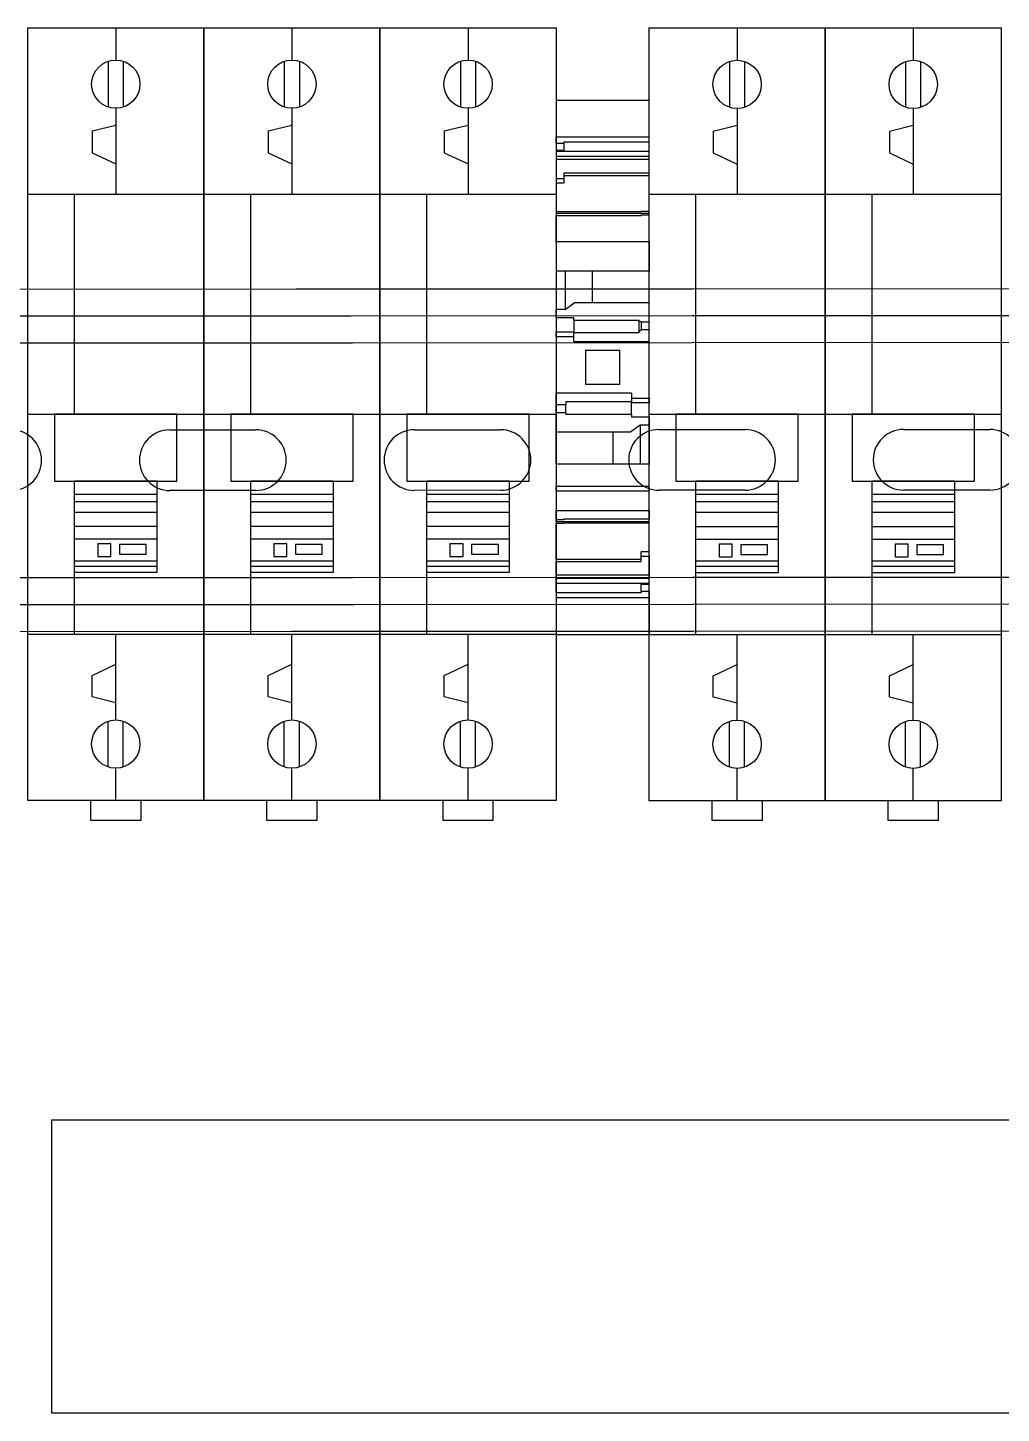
# Model space of a CAD drawing. Header units: millimetres. Extents: x -3630 to 1270, y -52213 to -49192.
# Drawn here: x -1520.9 to -1421.4, y -51785.5 to -51643.8 of the extents above; entities that cross this region are included whole.
import ezdxf

# ---------------------------------------------------------------- set-up
doc = ezdxf.new("R2010")
doc.units = ezdxf.units.MM

# ---------------------------------------------------------------- blocks, each defined once
blk = doc.blocks.new('C65N-2P_03de370fa958f48bf2c6613e7f159905')
at = {"color": 2, "linetype": 'Continuous', "lineweight": 25}
for p, q in [((-1.818989403545856e-12, 39.5), (17.99999999999818, 39.5)), ((-1.818989403545856e-12, 22.5), (-1.818989403545856e-12, 39.5)), ((8.999999999998181, 39.5), (8.999999999998181, 36.19690861169511)), ((17.99999999999818, 39.5), (17.99999999999818, 22.5)), ((18, 39.5), (36, 39.5)), ((18, 22.5), (18, 39.5)), ((27, 39.5), (27, 36.19690861169511)), ((36, 39.5), (36, 22.5)), ((8.218997317006142, 36.07000226538548), (8.218997317006142, 31.39048869196813)), ((9.760421485603729, 36.0767718850957), (9.760421485603729, 31.38371907225792)), ((26.21899731700796, 36.07000226538548), (26.21899731700796, 31.39048869196813)), ((27.76042148560555, 36.0767718850957), (27.76042148560555, 31.38371907225792)), ((8.999999999998181, 31.26358234565851), (8.999999999998181, 22.5)), ((27, 31.26358234565851), (27, 22.5)), ((8.999999999998181, 29.51900140220096), (6.570888998450755, 28.91131308767217)), ((6.570888998450755, 28.91131308767217), (6.570888998450755, 26.72361036692746)), ((27, 29.51900140220096), (24.57088899845257, 28.91131308767217)), ((24.57088899845257, 28.91131308767217), (24.57088899845257, 26.72361036692746)), ((6.570888998450755, 26.72361036692746), (8.999999999998181, 25.56902735774929)), ((24.57088899845257, 26.72361036692746), (27, 25.56902735774929)), ((-1.818989403545856e-12, -22.5), (-1.818989403545856e-12, 22.5)), ((0, 22.5), (18, 22.5)), ((0, 22.5), (18, 22.5)), ((4.75520920641975, 22.5), (4.75520920641975, 0)), ((17.99999999999818, 22.5), (17.99999999999818, -22.5)), ((18, -22.5), (18, 22.5)), ((18.00000000000182, 22.5), (36.00000000000182, 22.5)), ((18.00000000000182, 22.5), (36.00000000000182, 22.5)), ((22.75520920642157, 22.5), (22.75520920642157, 0)), ((36, 22.5), (36, -22.5)), ((0, 0), (18, 0)), ((18.00000000000182, 0), (36.00000000000182, 0)), ((13.24479079357661, -8.210934408089088), (4.75520920641975, -8.210934408089088)), ((31.24479079357843, -8.210934408089088), (22.75520920642157, -8.210934408089088)), ((13.24479079357661, -8.95632244063745), (4.75520920641975, -8.95632244063745)), ((31.24479079357843, -8.95632244063745), (22.75520920642157, -8.95632244063745)), ((13.24479079357661, -10.04961606137658), (4.75520920641975, -10.04961606137658)), ((31.24479079357843, -10.04961606137658), (22.75520920642157, -10.04961606137658)), ((13.24479079357661, -11.50302357113469), (4.75520920641975, -11.50302357113469)), ((31.24479079357843, -11.50302357113469), (22.75520920642157, -11.50302357113469)), ((13.24479079357661, -12.78291208429437), (4.75520920641975, -12.78291208429437)), ((31.24479079357843, -12.78291208429437), (22.75520920642157, -12.78291208429437)), ((13.24479079357661, -15.01920012407936), (4.75520920641975, -15.01920012407936)), ((13.24479079357661, -15.56584693444893), (4.75520920641975, -15.56584693444893)), ((31.24479079357843, -15.01920012407936), (22.75520920642157, -15.01920012407936)), ((31.24479079357843, -15.56584693444893), (22.75520920642157, -15.56584693444893)), ((4.75520920641975, -16.15791853928386), (4.75520920641975, -22.5)), ((22.75520920642157, -16.15791853928386), (22.75520920642157, -22.5)), ((-3.637978807091713e-12, -39.5), (-3.637978807091713e-12, -22.5)), ((0, -22.5), (18, -22.5)), ((-1.818989403545856e-12, -22.5), (17.99999999999818, -22.5)), ((8.999999999998181, -31.26358234565851), (8.999999999998181, -22.5)), ((17.99999999999636, -22.5), (17.99999999999636, -39.5)), ((17.99999999999818, -39.5), (17.99999999999818, -22.5)), ((18.00000000000182, -22.5), (36.00000000000182, -22.5)), ((18, -22.5), (36, -22.5)), ((27, -31.26358234565851), (27, -22.5)), ((35.99999999999818, -22.5), (35.99999999999818, -39.5)), ((6.570888998448936, -26.72361036692746), (8.999999999996362, -25.56902735774929)), ((6.570888998448936, -28.91131308767217), (6.570888998448936, -26.72361036692746)), ((24.57088899845076, -26.72361036692746), (26.99999999999818, -25.56902735774929)), ((24.57088899845076, -28.91131308767217), (24.57088899845076, -26.72361036692746)), ((8.999999999996362, -29.51900140220096), (6.570888998448936, -28.91131308767217)), ((26.99999999999818, -29.51900140220096), (24.57088899845076, -28.91131308767217)), ((8.218997317004323, -36.07000226538548), (8.218997317004323, -31.39048869196813)), ((9.76042148560191, -36.0767718850957), (9.76042148560191, -31.38371907225792)), ((26.21899731700614, -36.07000226538548), (26.21899731700614, -31.39048869196813)), ((27.76042148560373, -36.0767718850957), (27.76042148560373, -31.38371907225792)), ((8.999999999996362, -39.5), (8.999999999996362, -36.19690861169511)), ((26.99999999999818, -39.5), (26.99999999999818, -36.19690861169511)), ((17.99999999999636, -39.5), (-3.637978807091713e-12, -39.5)), ((35.99999999999818, -39.5), (17.99999999999818, -39.5))]:
    blk.add_line(p, q, dxfattribs=at)
for points in [[(2.748893099667839, -6.848128602985526), (15.25110690032852, -6.848128602985526), (15.25110690032852, 0), (2.748893099667839, 0)], [(20.74889309966966, -6.848128602985526), (33.25110690033034, -6.848128602985526), (33.25110690033034, 0), (20.74889309966966, 0)], [(4.75520920641975, -16.15791853928386), (13.24479079357661, -16.15791853928386), (13.24479079357661, -6.848128602985526), (4.75520920641975, -6.848128602985526)], [(22.75520920642157, -16.15791853928386), (31.24479079357843, -16.15791853928386), (31.24479079357843, -6.848128602985526), (22.75520920642157, -6.848128602985526)], [(7.152528661999895, -14.57189293926785), (8.495106979780758, -14.57189293926785), (8.495106979780758, -13.27985809634993), (7.152528661999895, -13.27985809634993)], [(9.366829756107109, -14.32345091877505), (12.10162283541104, -14.32345091877505), (12.10162283541104, -13.32955889466393), (9.366829756107109, -13.32955889466393)], [(25.15252866200171, -14.57189293926785), (26.49510697978258, -14.57189293926785), (26.49510697978258, -13.27985809634993), (25.15252866200171, -13.27985809634993)], [(27.36682975610893, -14.32345091877505), (30.10162283541285, -14.32345091877505), (30.10162283541285, -13.32955889466393), (27.36682975610893, -13.32955889466393)], [(6.413315600093483, -41.5), (11.58668439989924, -41.5), (11.58668439989924, -39.5), (6.413315600093483, -39.5)], [(24.4133156000953, -41.5), (29.58668439990106, -41.5), (29.58668439990106, -39.5), (24.4133156000953, -39.5)]]:
    blk.add_lwpolyline(points, close=True, dxfattribs=at)
for centre in [(8.999999999998181, 33.73024547867681), (27, 33.73024547867681), (8.999999999996362, -33.73024547867681), (26.99999999999818, -33.73024547867681)]:
    blk.add_circle(centre, 2.466663133018301, dxfattribs=at)
for centre in [(8.999999999998181, 34.73024547867681), (27, 34.73024547867681), (8.999999999996362, -33.73024547867681), (26.99999999999818, -33.73024547867681)]:
    blk.add_ellipse(centre, major_axis=(-0.7810026829920389, 9.564524358516954e-17), ratio=0.4054687335898435, start_param=-6.283185307179585, end_param=0, dxfattribs=at)
blk = doc.blocks.new('C65N-1P_b9afe53b562733c67344d66d24a8d10c')
at = {"color": 2, "linetype": 'Continuous', "lineweight": 25}
for p, q in [((0, 39.5), (18, 39.5)), ((0, 22.5), (0, 39.5)), ((9, 39.5), (9, 36.19690861169511)), ((18, 39.5), (18, 22.5)), ((8.218997317007961, 36.07000226538548), (8.218997317007961, 31.39048869196813)), ((9.760421485605548, 36.0767718850957), (9.760421485605548, 31.38371907225792)), ((9, 31.26358234565851), (9, 22.5)), ((9, 29.51900140220096), (6.570888998452574, 28.91131308767217)), ((6.570888998452574, 28.91131308767217), (6.570888998452574, 26.72361036692746)), ((6.570888998452574, 26.72361036692746), (9, 25.56902735774929)), ((0, -22.5), (0, 22.5)), ((1.818989403545856e-12, 22.5), (18.00000000000182, 22.5)), ((1.818989403545856e-12, 22.5), (18.00000000000182, 22.5)), ((4.755209206421569, 22.5), (4.755209206421569, 0)), ((18, 22.5), (18, -22.5)), ((0, 0), (18.00000000000182, 0)), ((13.24479079357843, -8.210934408089088), (4.755209206421569, -8.210934408089088)), ((13.24479079357843, -8.95632244063745), (4.755209206421569, -8.95632244063745)), ((13.24479079357843, -10.04961606137658), (4.755209206421569, -10.04961606137658)), ((13.24479079357843, -11.50302357113469), (4.755209206421569, -11.50302357113469)), ((13.24479079357843, -12.78291208429437), (4.755209206421569, -12.78291208429437)), ((13.24479079357843, -15.01920012407936), (4.755209206421569, -15.01920012407936)), ((13.24479079357843, -15.56584693444893), (4.755209206421569, -15.56584693444893)), ((4.755209206421569, -16.15791853928386), (4.755209206421569, -22.5)), ((-1.818989403545856e-12, -39.5), (-1.818989403545856e-12, -22.5)), ((1.818989403545856e-12, -22.5), (18.00000000000182, -22.5)), ((0, -22.5), (18, -22.5)), ((9, -31.26358234565851), (9, -22.5)), ((17.99999999999818, -22.5), (17.99999999999818, -39.5)), ((6.570888998450755, -26.72361036692746), (8.999999999998181, -25.56902735774929)), ((6.570888998450755, -28.91131308767217), (6.570888998450755, -26.72361036692746)), ((8.999999999998181, -29.51900140220096), (6.570888998450755, -28.91131308767217)), ((8.218997317006142, -36.07000226538548), (8.218997317006142, -31.39048869196813)), ((9.760421485603729, -36.0767718850957), (9.760421485603729, -31.38371907225792)), ((8.999999999998181, -39.5), (8.999999999998181, -36.19690861169511)), ((17.99999999999818, -39.5), (-1.818989403545856e-12, -39.5))]:
    blk.add_line(p, q, dxfattribs=at)
for points in [[(2.748893099669658, -6.848128602985526), (15.25110690033034, -6.848128602985526), (15.25110690033034, 0), (2.748893099669658, 0)], [(4.755209206421569, -16.15791853928386), (13.24479079357843, -16.15791853928386), (13.24479079357843, -6.848128602985526), (4.755209206421569, -6.848128602985526)], [(7.152528662001714, -14.57189293926785), (8.495106979782577, -14.57189293926785), (8.495106979782577, -13.27985809634993), (7.152528662001714, -13.27985809634993)], [(9.366829756108928, -14.32345091877505), (12.10162283541285, -14.32345091877505), (12.10162283541285, -13.32955889466393), (9.366829756108928, -13.32955889466393)], [(6.413315600095302, -41.5), (11.58668439990106, -41.5), (11.58668439990106, -39.5), (6.413315600095302, -39.5)]]:
    blk.add_lwpolyline(points, close=True, dxfattribs=at)
for centre in [(9, 33.73024547867681), (8.999999999998181, -33.73024547867681)]:
    blk.add_circle(centre, 2.466663133018301, dxfattribs=at)
for centre in [(9, 34.73024547867681), (8.999999999998181, -33.73024547867681)]:
    blk.add_ellipse(centre, major_axis=(-0.7810026829920389, 9.564524358516954e-17), ratio=0.4054687335898435, start_param=-6.283185307179585, end_param=0, dxfattribs=at)
blk = doc.blocks.new('35mm导轨')
at = {"color": 7, "linetype": 'Continuous'}
for p, q in [((0, 0), (0, -34.02561068926661)), ((5.5, 0), (5.5, -34.27561068926661)), ((14.39999999999418, -5.399999999999636), (14.39999999999418, 0)), ((20.59999999999127, 0), (20.59999999999127, -5.399999999999636)), ((29.5, 0), (29.5, -34.27561068926661)), ((35, 0), (35, -34.52561131073162)), ((14.39999999999418, -30.39999999999964), (14.39999999999418, -21.60000000000036)), ((20.59999999999127, -21.60000000000036), (20.59999999999127, -30.39999999999964)), ((-6.214686436578631e-07, -40.02561099999912), (0, -75)), ((5.5, -40.27561068926661), (5.5, -75)), ((29.5, -40.27561068926661), (29.5, -75)), ((35, -40.52561068926661), (35, -75)), ((14.39999999999418, -55.39999999999964), (14.39999999999418, -46.60000000000036)), ((20.59999999999127, -46.60000000000036), (20.59999999999127, -55.39999999999964)), ((14.39999999999418, -75), (14.39999999999418, -71.60000000000036)), ((20.59999999999127, -71.60000000000036), (20.59999999999127, -75))]:
    blk.add_line(p, q, dxfattribs=at)
at = {"color": 2, "linetype": 'Continuous'}
for p, q in [((2.75, 0), (2.75, -34.40061131073162)), ((32.25, 0), (32.25, -34.15061131073162)), ((2.75, -40.40061131073162), (2.75, -75)), ((32.25, -40.15061131073162), (32.25, -75))]:
    blk.add_line(p, q, dxfattribs=at)
for p, q in [((0, -34.02561068926661), (-6.214686436578631e-07, -40.02561099999912)), ((5.5, -34.27561068926661), (5.5, -40.27561068926661)), ((29.5, -34.27561068926661), (29.5, -40.27561068926661)), ((35, -34.52561131073162), (35, -40.52561068926661))]:
    blk.add_line(p, q)
at = {"color": 2}
for p, q in [((2.75, -34.40061131073162), (2.75, -40.40061131073162)), ((32.25, -34.15061131073162), (32.25, -40.15061131073162))]:
    blk.add_line(p, q, dxfattribs=at)
at = {"color": 7, "linetype": 'Continuous'}
for centre, radius, start, end in [((17.5, -5.399999999999636), 3.100000000000023, 180, 0), ((17.5, -21.60000000000036), 3.099999999999909, 0, 180), ((17.5, -30.39999999999964), 3.100000000000023, 180, 0), ((17.5, -46.60000000000036), 3.099999999999909, 0, 180), ((17.5, -55.39999999999964), 3.100000000000023, 180, 0), ((17.5, -71.60000000000036), 3.099999999999909, 0, 180)]:
    blk.add_arc(centre, radius, start, end, dxfattribs=at)
blk = doc.blocks.new('CLIPFIX_35-select__2_bb72111953d41371e1bb3ac7ebdaca21')
at = {"color": 7, "linetype": 'Continuous', "lineweight": 25}
for p, q in [((-143.273107067098, 74.99999999999959), (-143.2731070670953, 65.4999999999996)), ((-139.544934370555, 74.99999999999986), (-143.273107067098, 74.99999999999959)), ((-138.9799467516003, 74.99999999999986), (-139.544934370555, 74.99999999999986)), ((-139.5449343705535, 65.49999999999986), (-139.544934370555, 74.99999999999986)), ((-138.9799467516003, 74.99999999999986), (-138.9799467515997, 66.29999999999711)), ((-138.9799467516003, 74.99999999999986), (-138.047904717491, 74.99999999999986)), ((-138.047904717491, 74.99999999999986), (-137.54395946588, 74.99999999999986)), ((-138.047904717491, 74.99999999999986), (-138.0479047174903, 65.49999999999986)), ((-137.54395946588, 65.49999999999987), (-137.54395946588, 74.99999999999986)), ((-137.54395946588, 74.99999999999986), (-137.2189543336282, 74.99999999999986)), ((-137.2189543336282, 65.49999999999987), (-137.2189543336282, 74.99999999999986)), ((-137.2189543336282, 74.99999999999986), (-135.8101222807148, 74.99999999999986)), ((-135.8101222807148, 74.99999999999986), (-135.8101222807142, 66.29999999999715)), ((-135.6015997361792, 74.99999999999986), (-135.8101222807148, 74.99999999999986)), ((-135.6015997361792, 74.99999999999986), (-131.9267611442885, 74.99999999999987)), ((-135.6015997361786, 66.2999999999973), (-135.6015997361792, 74.99999999999986)), ((-131.7421633947256, 74.99999999999987), (-131.9267611442885, 74.99999999999987)), ((-131.9267611442884, 74.19999999999679), (-131.9267611442885, 74.99999999999987)), ((-131.8785489581791, 74.19999999999675), (-131.9267611442884, 74.19999999999679)), ((-131.8785489581791, 74.19999999999675), (-131.8785489581786, 65.49999999999987)), ((-131.7421633947256, 74.99999999999987), (-131.7421633947255, 65.49999999999987)), ((-131.7421633947256, 74.99999999999987), (-131.5504124227612, 74.99999999999987)), ((-131.5504124227612, 74.19999999988777), (-131.5504124227612, 74.99999999999987)), ((-131.5504124227612, 74.99999999999987), (-130.6050969334854, 74.99999999999987)), ((-131.4727112089965, 74.19999999988777), (-131.5504124227612, 74.19999999988777)), ((-131.4727112089965, 74.19999999988777), (-131.4727112089959, 65.49999999999987)), ((-128.5896113231635, 74.99999999999987), (-130.6050969334854, 74.99999999999987)), ((-128.5896113231635, 74.99999999999987), (-128.147754074502, 74.99999999999987)), ((-128.147754074502, 65.49999999999987), (-128.147754074502, 74.99999999999987)), ((-125.8231070670854, 74.99999999999987), (-128.147754074502, 74.99999999999987)), ((-125.8231070670854, 74.99999999999987), (-125.8231070670854, 65.49999999999987)), ((-125.8231070670854, 74.99999999999987), (-122.5731070670856, 74.99999999999987)), ((-122.5731070670856, 74.99999999999987), (-122.5731070670856, 67.3584579617826)), ((-122.5731070670856, 74.99999999999987), (-120.6175934399522, 74.99999999999987)), ((-120.6175934399522, 73.99999999999662), (-120.805157874654, 73.99999999999662)), ((-120.805157874654, 67.29999999999666), (-120.805157874654, 73.99999999999662)), ((-120.6175934399522, 73.99999999999662), (-120.6175934399522, 74.99999999999987)), ((-120.6175934399522, 74.99999999999987), (-119.8084256017743, 74.99999999999987)), ((-120.6175934399522, 73.99999999999662), (-119.8084256017743, 73.99999999999662)), ((-119.8084256017743, 73.99999999999662), (-119.8084256017743, 74.99999999999987)), ((-119.8084256017743, 74.99999999999987), (-118.6112521319348, 74.99999999999987)), ((-119.5112548823106, 73.99999999999662), (-119.8084256017743, 73.99999999999662)), ((-119.5112548823106, 67.29999999999666), (-119.5112548823106, 73.99999999999662)), ((-118.6112521319348, 67.29999999999666), (-118.6112521319348, 74.99999999999987)), ((-112.8231070670854, 74.99999999999987), (-118.6112521319348, 74.99999999999987)), ((-112.8231070670854, 74.99999999999987), (-112.8231070670855, 73.19999999999659)), ((-112.8231070670854, 74.99999999999987), (-112.3476339159428, 74.99999999999987)), ((-112.3476339159428, 74.99999999999987), (-112.3476339159428, 73.19999999999659)), ((-110.8731070670857, 74.99999999999987), (-112.3476339159428, 74.99999999999987)), ((-110.8731070670857, 74.99999999999987), (-110.8731070670857, 73.19999999999659)), ((-110.8731070670857, 74.99999999999987), (-110.0692594897923, 74.99999999999987)), ((-110.0692594897923, 74.08716444550144), (-110.0692594897923, 74.99999999999987)), ((-106.1231070670646, 74.99999999999987), (-110.0692594897923, 74.99999999999987)), ((-106.1231070670646, 74.08716444550144), (-110.0692594897923, 74.08716444550144)), ((-110.0692594897923, 74.08716444550144), (-109.3731070670859, 73.1415420382173)), ((-106.1231070670646, 65.49999999999987), (-106.1231070670646, 74.99999999999987)), ((-103.1231107314681, 74.99999999999987), (-106.1231070670646, 74.99999999999987)), ((-103.1231107314675, 65.49999999999987), (-103.1231107314681, 74.99999999999987)), ((-103.1231107314681, 74.99999999999987), (-100.473502925206, 74.99999999999987)), ((-100.4735029252054, 66.3000000001055), (-100.473502925206, 74.99999999999987)), ((-100.2040507395046, 74.99999999999987), (-100.473502925206, 74.99999999999987)), ((-100.0676651760673, 74.99999999999987), (-100.2040507395046, 74.99999999999987)), ((-100.2040507395046, 74.99999999999987), (-100.2040507395046, 65.49999999999987)), ((-100.0676651760667, 66.29999999999652), (-100.0676651760673, 74.99999999999987)), ((-97.11065884124004, 74.99999999999987), (-100.0676651760673, 74.99999999999987)), ((-96.68715966243721, 74.99999999999987), (-97.11065884124004, 74.99999999999987)), ((-97.11065884124004, 74.99999999999987), (-97.11065884123992, 74.19999999999604)), ((-96.68715966243704, 74.1999999999961), (-97.11065884123992, 74.19999999999604)), ((-96.68715966243704, 74.1999999999961), (-96.68715966243721, 74.99999999999987)), ((-94.72725980066127, 74.99999999999987), (-96.68715966243721, 74.99999999999987)), ((-96.34461439812992, 74.19999999999598), (-96.68715966243704, 74.1999999999961)), ((-96.34461439812992, 74.19999999999598), (-96.34461439812931, 65.49999999999987)), ((-96.1360918535777, 74.19999999999612), (-96.34461439812992, 74.19999999999598)), ((-96.13609185357727, 65.49999999999987), (-96.1360918535777, 74.19999999999612)), ((-94.72725980066127, 65.49999999999987), (-94.72725980066127, 74.99999999999987)), ((-94.40225466841326, 74.99999999999987), (-94.72725980066127, 74.99999999999987)), ((-94.40225466841326, 65.49999999999987), (-94.40225466841326, 74.99999999999987)), ((-93.89830941681493, 74.99999999999987), (-94.40225466841326, 74.99999999999987)), ((-93.89830941681429, 65.49999999999987), (-93.89830941681493, 74.99999999999987)), ((-93.81043410360205, 74.99999999999987), (-93.89830941681493, 74.99999999999987)), ((-93.810434103602, 74.19999999999615), (-93.81043410360205, 74.99999999999987)), ((-93.0439685964094, 74.99999999999987), (-93.81043410360205, 74.99999999999987)), ((-93.04396859640913, 74.19999999999618), (-93.810434103602, 74.19999999999615)), ((-93.0439685964094, 74.99999999999987), (-93.04396859640913, 74.19999999999618)), ((-93.0439685964094, 74.99999999999987), (-92.4012797637429, 74.99999999999987)), ((-93.04396859640913, 74.19999999999618), (-92.96626738269005, 74.19999999999618)), ((-92.9662673826894, 65.49999999999987), (-92.96626738269005, 74.19999999999618)), ((-92.4012797637429, 74.99999999999987), (-92.4012797637415, 65.49999999999987)), ((-88.67310706708672, 74.99999999999987), (-92.4012797637429, 74.99999999999987)), ((-88.67310706708672, 74.99999999999987), (-88.67310706708672, 65.49999999999987)), ((-113.3349620022361, 73.19999999999659), (-113.3349620022361, 65.49999999999987)), ((-113.3349620022361, 73.19999999999659), (-112.8231070670855, 73.19999999999659)), ((-112.8231070670855, 73.19999999999659), (-112.4349592518603, 73.19999999999659)), ((-112.4349592518603, 66.49999999999667), (-112.4349592518603, 73.19999999999659)), ((-112.3476339159428, 73.19999999999659), (-112.4349592518603, 73.19999999999659)), ((-111.1410562595168, 73.19999999999659), (-112.3476339159428, 73.19999999999659)), ((-111.1410562595168, 73.19999999999659), (-111.1410562595168, 66.49999999999667)), ((-111.1410562595168, 73.19999999999659), (-110.8731070670857, 73.19999999999659)), ((-109.3731070670857, 65.49999999999987), (-109.3731070670859, 73.1415420382173)), ((-114.2481070670857, 71.99999999999662), (-117.6981070670857, 71.99999999999662)), ((-117.6981070670857, 71.99999999999662), (-117.6981070670857, 68.49999999999667)), ((-114.2481070670857, 68.49999999999667), (-114.2481070670857, 71.99999999999662)), ((-109.3731070670859, 71.28459364165543), (-106.1231070670646, 71.28459364165553)), ((-122.5731070670856, 69.21540635834438), (-125.8231070670854, 69.21540635834438)), ((-117.6981070670857, 68.49999999999667), (-114.2481070670857, 68.49999999999667)), ((-121.8769546443786, 66.41283555449169), (-122.5731070670856, 67.3584579617826)), ((-120.805157874654, 67.29999999999666), (-121.0731070670851, 67.29999999999666)), ((-121.0731070670851, 65.49999999999987), (-121.0731070670851, 67.29999999999666)), ((-120.805157874654, 67.29999999999666), (-119.5985802182281, 67.29999999999666)), ((-119.5985802182281, 65.49999999999987), (-119.5985802182281, 67.29999999999666)), ((-119.5985802182281, 67.29999999999666), (-119.5112548823106, 67.29999999999666)), ((-119.1231070670855, 67.29999999999666), (-119.5112548823106, 67.29999999999666)), ((-119.1231070670855, 67.29999999999666), (-119.1231070670855, 65.49999999999987)), ((-118.6112521319348, 67.29999999999666), (-119.1231070670855, 67.29999999999666)), ((-139.5449343705535, 65.49999999999986), (-143.2731070670953, 65.4999999999996)), ((-138.9022455378797, 65.49999999999986), (-139.5449343705535, 65.49999999999986)), ((-138.9022455378798, 66.29999999999711), (-138.9799467515997, 66.29999999999711)), ((-138.9022455378798, 66.29999999999711), (-138.1357800306897, 66.29999999999714)), ((-138.9022455378797, 65.49999999999986), (-138.9022455378798, 66.29999999999711)), ((-138.9022455378797, 65.49999999999986), (-138.1357800306897, 65.49999999999986)), ((-138.1357800306897, 66.29999999999714), (-138.1357800306897, 65.49999999999986)), ((-138.1357800306897, 65.49999999999986), (-138.0479047174903, 65.49999999999986)), ((-138.0479047174903, 65.49999999999986), (-137.54395946588, 65.49999999999987)), ((-137.2189543336282, 65.49999999999987), (-137.54395946588, 65.49999999999987)), ((-135.2590544718555, 65.49999999999986), (-137.2189543336282, 65.49999999999987)), ((-135.8101222807142, 66.29999999999715), (-135.6015997361786, 66.2999999999973)), ((-135.6015997361786, 66.2999999999973), (-135.2590544718555, 66.29999999999717)), ((-135.2590544718555, 66.29999999999717), (-134.8355552930597, 66.29999999999723)), ((-135.2590544718555, 66.29999999999717), (-135.2590544718555, 65.49999999999986)), ((-135.2590544718555, 65.49999999999986), (-134.8355552930597, 65.49999999999986)), ((-134.8355552930597, 65.49999999999986), (-134.8355552930597, 66.29999999999723)), ((-134.8355552930597, 65.49999999999986), (-131.8785489581786, 65.49999999999987)), ((-131.8785489581786, 65.49999999999987), (-131.7421633947255, 65.49999999999987)), ((-131.7421633947255, 65.49999999999987), (-131.4727112089959, 65.49999999999987)), ((-130.6050969334854, 65.49999999999987), (-131.4727112089959, 65.49999999999987)), ((-130.6050969334854, 65.49999999999987), (-128.5896113231635, 65.49999999999987)), ((-128.5896113231635, 65.49999999999987), (-128.147754074502, 65.49999999999987)), ((-128.147754074502, 65.49999999999987), (-125.8231070670854, 65.49999999999987)), ((-121.8769546443786, 66.41283555449169), (-125.8231070670854, 66.41283555449182)), ((-121.8769546443786, 65.49999999999987), (-125.8231070670854, 65.49999999999987)), ((-121.8769546443786, 65.49999999999987), (-121.8769546443786, 66.41283555449169)), ((-121.0731070670851, 65.49999999999987), (-121.8769546443786, 65.49999999999987)), ((-121.0731070670851, 65.49999999999987), (-119.5985802182281, 65.49999999999987)), ((-119.1231070670855, 65.49999999999987), (-119.5985802182281, 65.49999999999987)), ((-119.1231070670855, 65.49999999999987), (-113.3349620022361, 65.49999999999987)), ((-113.3349620022361, 65.49999999999987), (-112.1377885323966, 65.49999999999987)), ((-112.4349592518603, 66.49999999999667), (-112.3076003720902, 66.49999999999667)), ((-112.1377885323966, 66.26905989232083), (-112.3076003720902, 66.49999999999667)), ((-112.3076003720902, 66.49999999999667), (-111.2214410172461, 66.49999999999667)), ((-112.1377885323966, 65.49999999999987), (-112.1377885323966, 66.26905989232083)), ((-112.1377885323966, 66.26905989232083), (-111.3286206942185, 66.26905989232083)), ((-112.1377885323966, 65.49999999999987), (-111.3286206942185, 65.49999999999987)), ((-111.2214410172461, 66.49999999999667), (-111.3286206942185, 66.26905989232083)), ((-111.3286206942185, 66.26905989232083), (-111.3286206942185, 65.49999999999987)), ((-111.3286206942185, 65.49999999999987), (-109.3731070670857, 65.49999999999987)), ((-111.2214410172461, 66.49999999999667), (-111.1410562595168, 66.49999999999667)), ((-109.3731070670857, 65.49999999999987), (-106.1231070670646, 65.49999999999987)), ((-103.1231107314675, 65.49999999999987), (-106.1231070670646, 65.49999999999987)), ((-103.1231107314675, 65.49999999999987), (-100.3958017114417, 65.49999999999987)), ((-100.4735029252054, 66.3000000001055), (-100.3958017114417, 66.3000000001055)), ((-100.3958017114417, 66.3000000001055), (-100.3958017114417, 65.49999999999987)), ((-100.3958017114417, 65.49999999999987), (-100.2040507395046, 65.49999999999987)), ((-100.2040507395046, 65.49999999999987), (-100.019452989965, 65.49999999999987)), ((-100.0676651760667, 66.29999999999652), (-100.0194529899651, 66.29999999999646)), ((-100.0194529899651, 66.29999999999646), (-100.019452989965, 65.49999999999987)), ((-100.019452989965, 65.49999999999987), (-96.34461439812931, 65.49999999999987)), ((-96.34461439812931, 65.49999999999987), (-96.13609185357727, 65.49999999999987)), ((-96.13609185357727, 65.49999999999987), (-94.72725980066127, 65.49999999999987)), ((-94.72725980066127, 65.49999999999987), (-94.40225466841326, 65.49999999999987)), ((-94.40225466841326, 65.49999999999987), (-93.89830941681429, 65.49999999999987)), ((-93.89830941681429, 65.49999999999987), (-92.9662673826894, 65.49999999999987)), ((-92.9662673826894, 65.49999999999987), (-92.4012797637415, 65.49999999999987)), ((-92.4012797637415, 65.49999999999987), (-88.67310706708672, 65.49999999999987))]:
    blk.add_line(p, q, dxfattribs=at)
at = {"color": 2, "linetype": 'Continuous', "lineweight": 25}
for p, q in [((-130.6050969334854, 74.99999999999987), (-130.6050969334854, 65.49999999999987)), ((-128.5896113231635, 74.99999999999987), (-128.5896113231635, 65.49999999999987))]:
    blk.add_line(p, q, dxfattribs=at)

msp = doc.modelspace()

# ---------------------------------------------------------------- linework, layer by layer
at = {"color": 7}
for p, q in [((-1518.396303276284, -51785.46494341017), (-1518.396303276284, -51755.46494341017)), ((-1518.396303276284, -51755.46494341017), (-1273.749771575363, -51755.46494341017)), ((-1273.749771575363, -51785.46494341017), (-1518.396303276284, -51785.46494341017))]:
    msp.add_line(p, q, dxfattribs=at)

# ---------------------------------------------------------------- block references
for name, p in [('C65N-2P_03de370fa958f48bf2c6613e7f159905', (-1520.858578252533, -51683.31794921494)), ('C65N-1P_b9afe53b562733c67344d66d24a8d10c', (-1484.85857825253, -51683.31794921494)), ('C65N-2P_03de370fa958f48bf2c6613e7f159905', (-1457.358578252526, -51683.34143108343))]:
    msp.add_blockref(name, p)
at = {"rotation": 90}
msp.add_blockref('CLIPFIX_35-select__2_bb72111953d41371e1bb3ac7ebdaca21', (-1391.85857825253, -51562.56832401634), dxfattribs=at)
at = {"color": 7, "rotation": 90.03069121160108}
for p in [(-1527.930633847444, -51705.53963394782), (-1452.930644607489, -51705.4994592477)]:
    msp.add_blockref('35mm导轨', p, dxfattribs=at)

doc.saveas('drawing.dxf')
